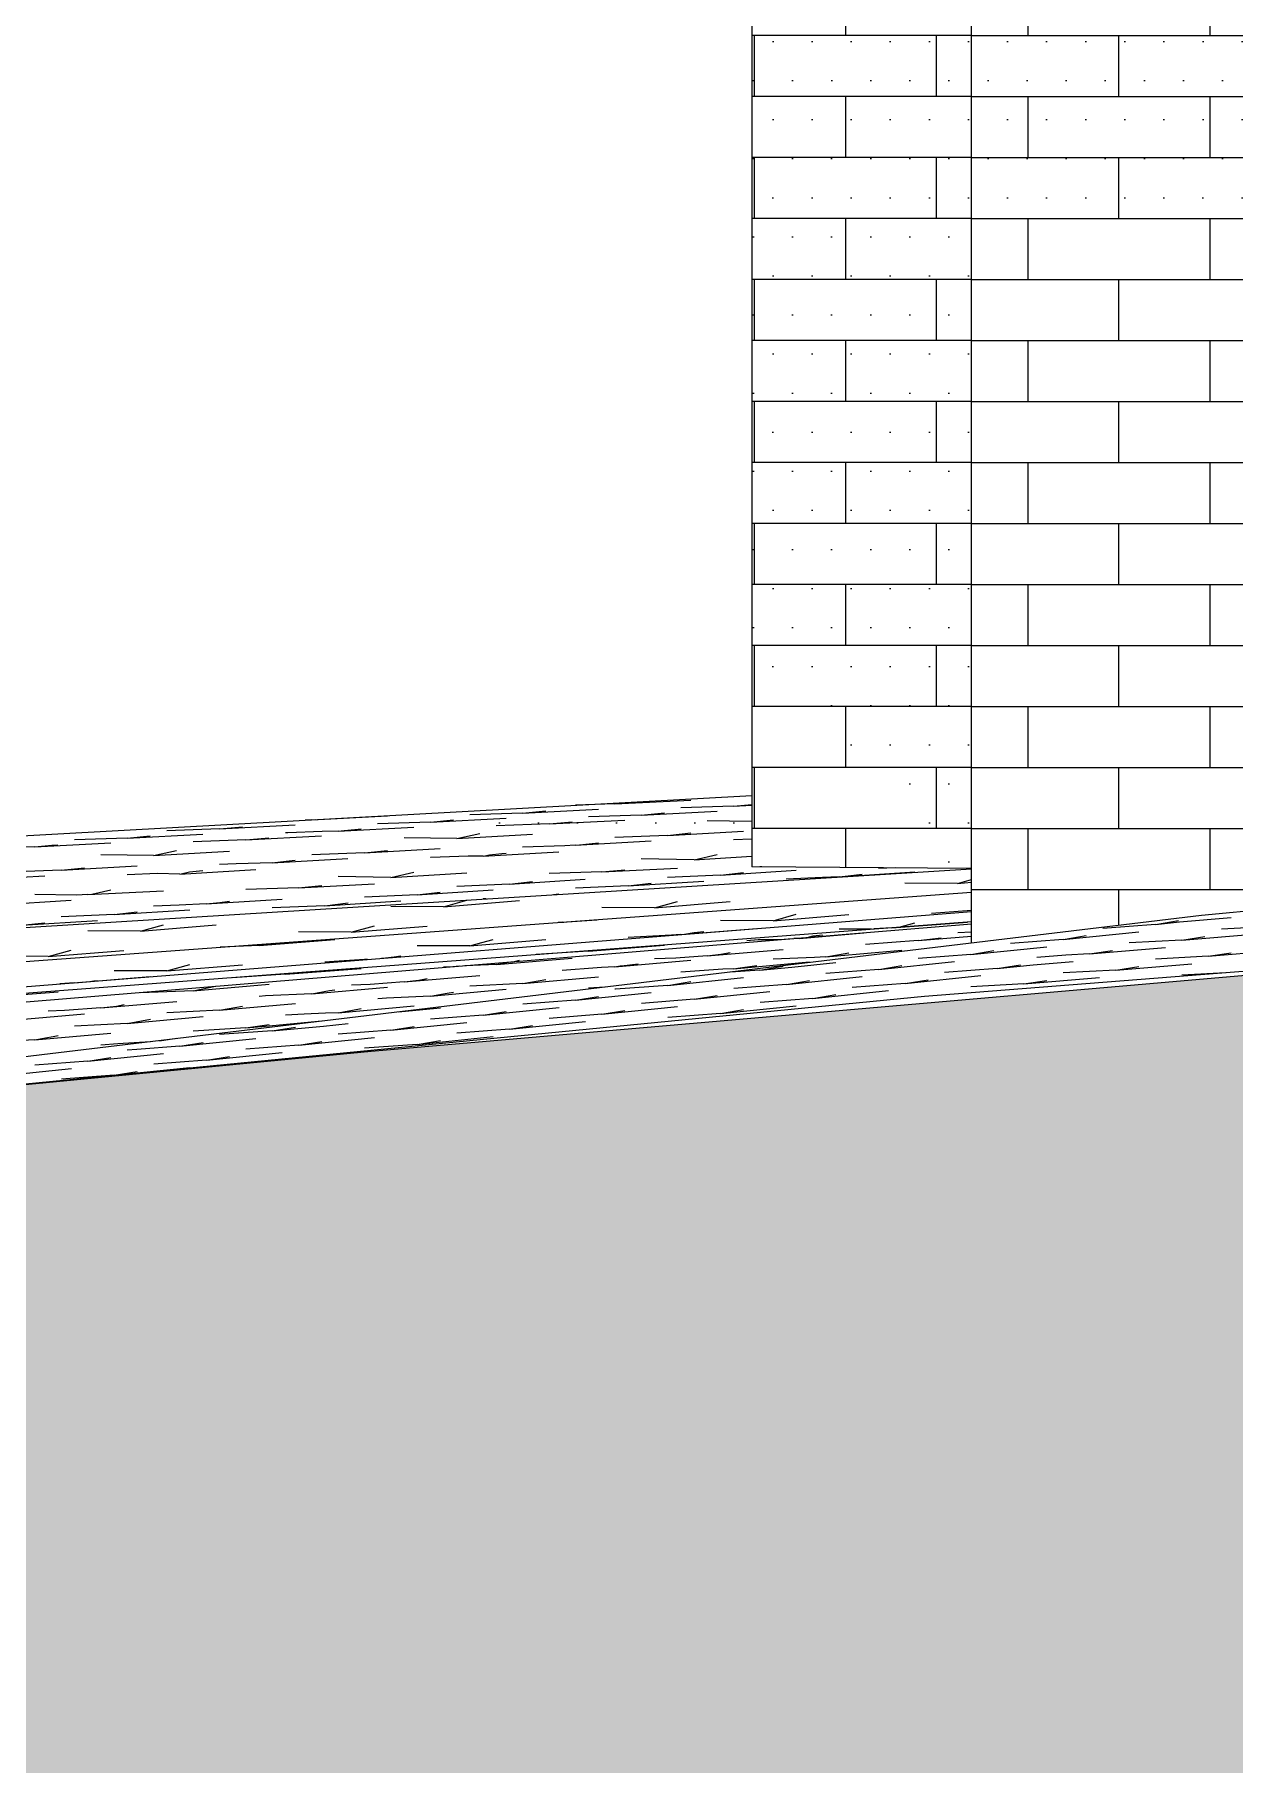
# Model space of a CAD drawing. Header units: metres. Extents: x -111189 to -108577, y -72951 to -72647.
# Drawn here: x -108825.091 to -108823.754, y -72944.842 to -72942.913 of the extents above; entities that cross this region are included whole.
import ezdxf

# ---------------------------------------------------------------- set-up
doc = ezdxf.new("R2010")
doc.units = ezdxf.units.M
doc.header["$MEASUREMENT"] = 0
doc.layers.add('00 - DESENHO 2D', color=7, linetype='Continuous')
doc.layers.add('01 - TERRENO PROPOSTO', color=7, linetype='Continuous')
pattern_1 = [(360, (-108649.912126, -72941.96242), (0.021783658, 0.043567315), [0, -0.043567315])]

# ---------------------------------------------------------------- blocks, each defined once
blk = doc.blocks.new('*X2192', base_point=(-108649.9121, -72941.9624))
at = {"color": 254, "linetype": 'Continuous', "lineweight": 13}
for p, q in [((-108824.2891, -72942.4384), (-108824.2891, -72942.3825)), ((-108824.0861, -72942.4384), (-108824.0861, -72942.3825)), ((-108824.2891, -72942.4384), (-108824.2922, -72942.4384)), ((-108824.0861, -72942.4384), (-108824.2891, -72942.4384)), ((-108824.1876, -72942.4384), (-108824.1876, -72942.5064)), ((-108824.0471, -72942.4384), (-108824.0861, -72942.4384)), ((-108824.2891, -72942.5064), (-108824.2922, -72942.5064)), ((-108824.0861, -72942.5064), (-108824.2891, -72942.5064)), ((-108824.2891, -72942.5744), (-108824.2891, -72942.5064)), ((-108824.0471, -72942.5064), (-108824.0861, -72942.5064)), ((-108824.0861, -72942.5744), (-108824.0861, -72942.5064)), ((-108824.2891, -72942.5744), (-108824.2922, -72942.5744)), ((-108824.0861, -72942.5744), (-108824.2891, -72942.5744)), ((-108824.1876, -72942.5744), (-108824.1876, -72942.6424)), ((-108824.0471, -72942.5744), (-108824.0861, -72942.5744)), ((-108824.2891, -72942.6424), (-108824.2922, -72942.6424)), ((-108824.0861, -72942.6424), (-108824.2891, -72942.6424)), ((-108824.2891, -72942.7104), (-108824.2891, -72942.6424)), ((-108824.0471, -72942.6424), (-108824.0861, -72942.6424)), ((-108824.0861, -72942.7104), (-108824.0861, -72942.6424)), ((-108824.2891, -72942.7104), (-108824.2922, -72942.7104)), ((-108824.0861, -72942.7104), (-108824.2891, -72942.7104)), ((-108824.1876, -72942.7104), (-108824.1876, -72942.7784)), ((-108824.0471, -72942.7104), (-108824.0861, -72942.7104)), ((-108824.2891, -72942.7784), (-108824.2922, -72942.7784)), ((-108824.0861, -72942.7784), (-108824.2891, -72942.7784)), ((-108824.2891, -72942.8464), (-108824.2891, -72942.7784)), ((-108824.0471, -72942.7784), (-108824.0861, -72942.7784)), ((-108824.0861, -72942.8464), (-108824.0861, -72942.7784)), ((-108824.2891, -72942.8464), (-108824.2922, -72942.8464)), ((-108824.0861, -72942.8464), (-108824.2891, -72942.8464)), ((-108824.1876, -72942.8464), (-108824.1876, -72942.9144)), ((-108824.0471, -72942.8464), (-108824.0861, -72942.8464)), ((-108824.2891, -72942.9144), (-108824.2922, -72942.9144)), ((-108824.0861, -72942.9144), (-108824.2891, -72942.9144)), ((-108824.2891, -72942.9824), (-108824.2891, -72942.9144)), ((-108824.0471, -72942.9144), (-108824.0861, -72942.9144)), ((-108824.0861, -72942.9824), (-108824.0861, -72942.9144)), ((-108824.2891, -72942.9824), (-108824.2922, -72942.9824)), ((-108824.0861, -72942.9824), (-108824.2891, -72942.9824)), ((-108824.1876, -72942.9824), (-108824.1876, -72943.0504)), ((-108824.0471, -72942.9824), (-108824.0861, -72942.9824)), ((-108824.2891, -72943.0504), (-108824.2922, -72943.0504)), ((-108824.0861, -72943.0504), (-108824.2891, -72943.0504)), ((-108824.2891, -72943.1184), (-108824.2891, -72943.0504)), ((-108824.0471, -72943.0504), (-108824.0861, -72943.0504)), ((-108824.0861, -72943.1184), (-108824.0861, -72943.0504)), ((-108824.2891, -72943.1184), (-108824.2922, -72943.1184)), ((-108824.0861, -72943.1184), (-108824.2891, -72943.1184)), ((-108824.1876, -72943.1184), (-108824.1876, -72943.1864)), ((-108824.0471, -72943.1184), (-108824.0861, -72943.1184)), ((-108824.2891, -72943.1864), (-108824.2922, -72943.1864)), ((-108824.0861, -72943.1864), (-108824.2891, -72943.1864)), ((-108824.2891, -72943.2544), (-108824.2891, -72943.1864)), ((-108824.0471, -72943.1864), (-108824.0861, -72943.1864)), ((-108824.0861, -72943.2544), (-108824.0861, -72943.1864)), ((-108824.2891, -72943.2544), (-108824.2922, -72943.2544)), ((-108824.0861, -72943.2544), (-108824.2891, -72943.2544)), ((-108824.1876, -72943.2544), (-108824.1876, -72943.3224)), ((-108824.0471, -72943.2544), (-108824.0861, -72943.2544)), ((-108824.2891, -72943.3224), (-108824.2922, -72943.3224)), ((-108824.0861, -72943.3224), (-108824.2891, -72943.3224)), ((-108824.2891, -72943.3904), (-108824.2891, -72943.3224)), ((-108824.0471, -72943.3224), (-108824.0861, -72943.3224)), ((-108824.0861, -72943.3904), (-108824.0861, -72943.3224)), ((-108824.2891, -72943.3904), (-108824.2922, -72943.3904)), ((-108824.0861, -72943.3904), (-108824.2891, -72943.3904)), ((-108824.1876, -72943.3904), (-108824.1876, -72943.4584)), ((-108824.0471, -72943.3904), (-108824.0861, -72943.3904)), ((-108824.2891, -72943.4584), (-108824.2922, -72943.4584)), ((-108824.0861, -72943.4584), (-108824.2891, -72943.4584)), ((-108824.2891, -72943.5264), (-108824.2891, -72943.4584)), ((-108824.0471, -72943.4584), (-108824.0861, -72943.4584)), ((-108824.0861, -72943.5264), (-108824.0861, -72943.4584)), ((-108824.2891, -72943.5264), (-108824.2922, -72943.5264)), ((-108824.0861, -72943.5264), (-108824.2891, -72943.5264)), ((-108824.1876, -72943.5264), (-108824.1876, -72943.5944)), ((-108824.0471, -72943.5264), (-108824.0861, -72943.5264)), ((-108824.2891, -72943.5944), (-108824.2922, -72943.5944)), ((-108824.0861, -72943.5944), (-108824.2891, -72943.5944)), ((-108824.2891, -72943.6624), (-108824.2891, -72943.5944)), ((-108824.0471, -72943.5944), (-108824.0861, -72943.5944)), ((-108824.0861, -72943.6624), (-108824.0861, -72943.5944)), ((-108824.2891, -72943.6624), (-108824.2922, -72943.6624)), ((-108824.0861, -72943.6624), (-108824.2891, -72943.6624)), ((-108824.1876, -72943.6624), (-108824.1876, -72943.7304)), ((-108824.0471, -72943.6624), (-108824.0861, -72943.6624)), ((-108824.2891, -72943.7304), (-108824.2922, -72943.7304)), ((-108824.0861, -72943.7304), (-108824.2891, -72943.7304)), ((-108824.2891, -72943.7984), (-108824.2891, -72943.7304)), ((-108824.0471, -72943.7304), (-108824.0861, -72943.7304)), ((-108824.0861, -72943.7984), (-108824.0861, -72943.7304)), ((-108824.2891, -72943.7984), (-108824.2922, -72943.7984)), ((-108824.0861, -72943.7984), (-108824.2891, -72943.7984)), ((-108824.1876, -72943.7984), (-108824.1876, -72943.8418)), ((-108824.0471, -72943.7984), (-108824.0861, -72943.7984))]:
    blk.add_line(p, q, dxfattribs=at)
blk = doc.blocks.new('Corte Elem_1500_1', base_point=(-108649.9121, -72941.9624))
at = {"linetype": 'Continuous', "lineweight": 13}
h = blk.add_hatch(dxfattribs=at)
h.set_pattern_fill('DOTS_0001', color=251, style=0, pattern_type=2)
h.set_pattern_definition(pattern_1)
h.paths.add_polyline_path([(-108824.2922, -72942.3825), (-108824.2922, -72943.5962), (-108824.0687, -72943.8427), (-108824.0471, -72943.8429), (-108824.0471, -72942.3825)])
at = {"color": 7, "linetype": 'Continuous', "lineweight": 13}
blk.add_line((-108824.2922, -72942.3825), (-108824.2922, -72943.841), dxfattribs=at)
at = {"lineweight": 0}
blk.add_blockref('*X2192', (-108649.9121, -72941.9624), dxfattribs=at)
blk = doc.blocks.new('Corte Elem_1690_1', base_point=(-108649.9121, -72941.9624))
at = {"layer": '01 - TERRENO PROPOSTO', "linetype": 'Continuous', "lineweight": 13}
h = blk.add_hatch(dxfattribs=at)
h.set_pattern_fill('DOTS_0001', color=251, style=0, pattern_type=2)
h.set_pattern_definition(pattern_1)
h.paths.add_polyline_path([(-108824.9005, -72943.8076), (-108824.8998, -72943.8084), (-108824.4131, -72943.7836)])
h = blk.add_hatch(dxfattribs=at)
h.set_pattern_fill('DOTS_0001', color=251, style=0, pattern_type=2)
h.set_pattern_definition(pattern_1)
h.paths.add_polyline_path([(-108824.8949, -72943.8139), (-108824.2922, -72943.7841), (-108824.2922, -72943.7776), (-108824.4131, -72943.7836), (-108824.8998, -72943.8084)])
h = blk.add_hatch(dxfattribs=at)
h.set_pattern_fill('DOTS_0001', color=251, style=0, pattern_type=2)
h.set_pattern_definition(pattern_1)
h.paths.add_polyline_path([(-108824.2922, -72943.7841), (-108824.8949, -72943.8139), (-108824.8939, -72943.815)])
h = blk.add_hatch(dxfattribs=at)
h.set_pattern_fill('DOTS_0001', color=251, style=0, pattern_type=2)
h.set_pattern_definition(pattern_1)
h.paths.add_polyline_path([(-108824.2922, -72943.7841), (-108824.8939, -72943.815), (-108824.8786, -72943.8318), (-108824.2922, -72943.7978)])
h = blk.add_hatch(dxfattribs=at)
h.set_pattern_fill('DOTS_0001', color=251, style=0, pattern_type=2)
h.set_pattern_definition(pattern_1)
h.paths.add_polyline_path([(-108824.2922, -72943.7978), (-108824.8786, -72943.8318), (-108824.8768, -72943.8338), (-108824.2922, -72943.8033)])
h = blk.add_hatch(dxfattribs=at)
h.set_pattern_fill('DOTS_0001', color=251, style=0, pattern_type=2)
h.set_pattern_definition(pattern_1)
h.paths.add_polyline_path([(-108824.0471, -72943.8429), (-108824.0687, -72943.8427), (-108824.0674, -72943.8441)])
h = blk.add_hatch(dxfattribs=at)
h.set_pattern_fill('DOTS_0001', color=251, style=0, pattern_type=2)
h.set_pattern_definition(pattern_1)
h.paths.add_polyline_path([(-108824.0471, -72943.8429), (-108824.0674, -72943.8441), (-108824.0671, -72943.8445), (-108824.0471, -72943.8433)])
h = blk.add_hatch(dxfattribs=at)
h.set_pattern_fill('DOTS_0001', color=251, style=0, pattern_type=2)
h.set_pattern_definition(pattern_1)
h.paths.add_polyline_path([(-108824.0671, -72943.8445), (-108824.0668, -72943.8449), (-108824.0471, -72943.8433)])
h = blk.add_hatch(dxfattribs=at)
h.set_pattern_fill('DOTS_0001', color=251, style=0, pattern_type=2)
h.set_pattern_definition(pattern_1)
h.paths.add_polyline_path([(-108824.0668, -72943.8449), (-108824.0471, -72943.8665), (-108824.0471, -72943.8433)])
at = {"layer": '01 - TERRENO PROPOSTO', "color": 251, "linetype": 'Continuous', "lineweight": 13}
for p, q in [((-108826.2751, -72943.8709), (-108824.2922, -72943.7617)), ((-108824.4447, -72943.7711), (-108824.3602, -72943.7667)), ((-108824.4447, -72943.7711), (-108824.422, -72943.7689)), ((-108824.7826, -72943.7889), (-108824.7899, -72943.7891)), ((-108824.7826, -72943.7889), (-108824.6981, -72943.7845)), ((-108824.7826, -72943.7889), (-108824.7789, -72943.7885)), ((-108824.6504, -72943.7913), (-108824.5659, -72943.7868)), ((-108824.6504, -72943.7913), (-108824.6247, -72943.7888)), ((-108824.5475, -72943.7812), (-108824.6063, -72943.7831)), ((-108824.5475, -72943.7812), (-108824.4631, -72943.7768)), ((-108824.5475, -72943.7812), (-108824.5218, -72943.7787)), ((-108824.4447, -72943.7711), (-108824.4886, -72943.7725)), ((-108824.4153, -72943.7835), (-108824.4741, -72943.7855)), ((-108824.4153, -72943.7835), (-108824.3308, -72943.779)), ((-108824.4153, -72943.7835), (-108824.3896, -72943.781)), ((-108824.3125, -72943.7735), (-108824.3713, -72943.7754)), ((-108824.3125, -72943.7735), (-108824.2922, -72943.7715)), ((-108824.3125, -72943.7735), (-108824.2922, -72943.7724)), ((-108824.9883, -72943.8091), (-108824.9038, -72943.8046)), ((-108824.9883, -72943.8091), (-108824.9626, -72943.8066)), ((-108824.8854, -72943.799), (-108824.9442, -72943.8009)), ((-108824.8854, -72943.799), (-108824.801, -72943.7945)), ((-108824.8854, -72943.799), (-108824.8597, -72943.7965)), ((-108824.8091, -72943.8031), (-108824.812, -72943.8032)), ((-108824.7344, -72943.7995), (-108824.7275, -72943.7988)), ((-108824.6504, -72943.7913), (-108824.7091, -72943.7932)), ((-108824.9883, -72943.8091), (-108825.047, -72943.811))]:
    blk.add_line(p, q, dxfattribs=at)
at = {"layer": '01 - TERRENO PROPOSTO', "color": 7, "linetype": 'Continuous', "lineweight": 13}
for p, q in [((-108824.5181, -72943.7934), (-108824.4337, -72943.789)), ((-108824.856, -72943.8112), (-108824.7716, -72943.8068)), ((-108824.7708, -72943.8018), (-108824.8091, -72943.8031)), ((-108824.7532, -72943.8013), (-108824.7708, -72943.8018)), ((-108824.7532, -72943.8013), (-108824.6687, -72943.7968)), ((-108824.7532, -72943.8013), (-108824.7464, -72943.8006)), ((-108824.7464, -72943.8006), (-108824.7344, -72943.7995)), ((-108824.621, -72943.8096), (-108824.5953, -72943.8041)), ((-108824.621, -72943.8096), (-108824.5365, -72943.8048)), ((-108824.5181, -72943.7934), (-108824.5769, -72943.7954)), ((-108824.5181, -72943.7934), (-108824.4924, -72943.7909)), ((-108824.3859, -72943.8062), (-108824.4447, -72943.8083)), ((-108824.3859, -72943.8062), (-108824.3014, -72943.8013)), ((-108824.3859, -72943.8062), (-108824.3602, -72943.8034)), ((-108824.2922, -72943.7905), (-108824.3419, -72943.7898)), ((-108822.864, -72943.8071), (-108823.791, -72943.8955)), ((-108825.0911, -72943.819), (-108825.1397, -72943.8207)), ((-108825.0911, -72943.819), (-108825.0066, -72943.8146)), ((-108825.0911, -72943.819), (-108825.0723, -72943.8172)), ((-108825.0723, -72943.8172), (-108825.0654, -72943.8166)), ((-108824.9589, -72943.8286), (-108824.9332, -72943.8231)), ((-108824.9589, -72943.8286), (-108824.8744, -72943.8238)), ((-108824.856, -72943.8112), (-108824.9148, -72943.8132)), ((-108824.856, -72943.8112), (-108824.8303, -72943.8087)), ((-108824.7238, -72943.8256), (-108824.7826, -72943.8277)), ((-108824.7238, -72943.8256), (-108824.6393, -72943.8207)), ((-108824.7238, -72943.8256), (-108824.6981, -72943.8228)), ((-108824.621, -72943.8096), (-108824.6797, -72943.8088)), ((-108824.5916, -72943.8294), (-108824.5071, -72943.8245)), ((-108824.5846, -72943.8278), (-108824.5708, -72943.8263)), ((-108824.5708, -72943.8263), (-108824.5659, -72943.8258)), ((-108824.5004, -72943.8176), (-108824.5475, -72943.8193)), ((-108824.4888, -72943.8172), (-108824.5004, -72943.8176)), ((-108824.4888, -72943.8172), (-108824.4043, -72943.8123)), ((-108824.4888, -72943.8172), (-108824.4842, -72943.8167)), ((-108824.4842, -72943.8167), (-108824.463, -72943.8144)), ((-108824.3565, -72943.8332), (-108824.3308, -72943.8273)), ((-108824.2922, -72943.8105), (-108824.3125, -72943.8112)), ((-108826.2751, -72943.9813), (-108824.0471, -72943.8433)), ((-108825.0617, -72943.845), (-108825.1205, -72943.8471)), ((-108825.0617, -72943.845), (-108824.9772, -72943.8401)), ((-108825.0617, -72943.845), (-108825.036, -72943.8423)), ((-108824.9589, -72943.8286), (-108825.0176, -72943.8278)), ((-108824.9295, -72943.8492), (-108824.845, -72943.8443)), ((-108824.9295, -72943.8492), (-108824.9189, -72943.8468)), ((-108824.9189, -72943.8468), (-108824.9038, -72943.8452)), ((-108824.8668, -72943.838), (-108824.8854, -72943.8387)), ((-108824.8266, -72943.8366), (-108824.8668, -72943.838)), ((-108824.8266, -72943.8366), (-108824.7422, -72943.8318)), ((-108824.8266, -72943.8366), (-108824.811, -72943.8349)), ((-108824.811, -72943.8349), (-108824.8009, -72943.8338)), ((-108824.65, -72943.8306), (-108824.6503, -72943.8307)), ((-108824.6081, -72943.8292), (-108824.65, -72943.8306)), ((-108824.5916, -72943.8294), (-108824.6081, -72943.8292)), ((-108824.5916, -72943.8294), (-108824.5846, -72943.8278)), ((-108824.4594, -72943.8469), (-108824.5181, -72943.8488)), ((-108824.4594, -72943.8469), (-108824.3749, -72943.8425)), ((-108824.4594, -72943.8469), (-108824.4336, -72943.8444)), ((-108824.3565, -72943.8332), (-108824.4153, -72943.8322)), ((-108824.3565, -72943.8332), (-108824.2922, -72943.8294)), ((-108824.3271, -72943.8505), (-108824.2427, -72943.845)), ((-108824.0471, -72943.8429), (-108824.2922, -72943.841)), ((-108824.2809, -72943.841), (-108824.2831, -72943.8411)), ((-108824.1949, -72943.8525), (-108824.1104, -72943.8469)), ((-108824.1324, -72943.8422), (-108824.1508, -72943.843)), ((-108825.1645, -72943.8561), (-108825.0801, -72943.8513)), ((-108824.9545, -72943.8488), (-108824.9882, -72943.85)), ((-108824.9295, -72943.8492), (-108824.9545, -72943.8488)), ((-108824.7972, -72943.8646), (-108824.856, -72943.8665)), ((-108824.7972, -72943.8646), (-108824.7128, -72943.8602)), ((-108824.7972, -72943.8646), (-108824.7715, -72943.8621)), ((-108824.6944, -72943.853), (-108824.7532, -72943.852)), ((-108824.6944, -72943.853), (-108824.6687, -72943.8471)), ((-108824.6944, -72943.853), (-108824.6099, -72943.848)), ((-108824.5622, -72943.8606), (-108824.621, -72943.8631)), ((-108824.5622, -72943.8606), (-108824.4777, -72943.8551)), ((-108824.5622, -72943.8606), (-108824.5365, -72943.8576)), ((-108824.43, -72943.8625), (-108824.4887, -72943.865)), ((-108824.43, -72943.8625), (-108824.3455, -72943.857)), ((-108824.43, -72943.8625), (-108824.4042, -72943.8595)), ((-108824.3271, -72943.8505), (-108824.3859, -72943.8531)), ((-108824.3271, -72943.8505), (-108824.3014, -72943.8476)), ((-108824.2135, -72943.8532), (-108824.2537, -72943.8549)), ((-108824.1949, -72943.8525), (-108824.2135, -72943.8532)), ((-108824.1949, -72943.8525), (-108824.1882, -72943.8516)), ((-108824.1882, -72943.8516), (-108824.1692, -72943.8494)), ((-108824.0627, -72943.8596), (-108824.1214, -72943.8593)), ((-108824.0627, -72943.8596), (-108824.0471, -72943.8553)), ((-108824.0627, -72943.8596), (-108824.0471, -72943.8584)), ((-108826.2751, -72944.0325), (-108824.0471, -72943.8695)), ((-108825.1351, -72943.8838), (-108825.0507, -72943.8785)), ((-108825.0448, -72943.8726), (-108825.0911, -72943.8719)), ((-108825.0323, -72943.8722), (-108825.0448, -72943.8726)), ((-108825.0323, -72943.8722), (-108824.9478, -72943.8678)), ((-108825.0323, -72943.8722), (-108825.0277, -72943.8717)), ((-108825.0277, -72943.8717), (-108825.0066, -72943.8669)), ((-108824.9302, -72943.8839), (-108824.9588, -72943.885)), ((-108824.9001, -72943.8826), (-108824.9302, -72943.8839)), ((-108824.9001, -72943.8826), (-108824.8156, -72943.8771)), ((-108824.9001, -72943.8826), (-108824.8849, -72943.8808)), ((-108824.8849, -72943.8808), (-108824.8744, -72943.8796)), ((-108824.7679, -72943.8845), (-108824.8266, -72943.887)), ((-108824.7679, -72943.8845), (-108824.6834, -72943.879)), ((-108824.7679, -72943.8845), (-108824.7421, -72943.8815)), ((-108824.665, -72943.8725), (-108824.7238, -72943.8751)), ((-108824.6356, -72943.8856), (-108824.6944, -72943.8853)), ((-108824.665, -72943.8725), (-108824.5805, -72943.867)), ((-108824.665, -72943.8725), (-108824.6393, -72943.8696)), ((-108824.6356, -72943.8856), (-108824.6099, -72943.8785)), ((-108824.6356, -72943.8856), (-108824.5511, -72943.8788)), ((-108824.588, -72943.8768), (-108824.5916, -72943.8769)), ((-108824.5132, -72943.8722), (-108824.5072, -72943.8714)), ((-108824.5072, -72943.8714), (-108824.5071, -72943.8714)), ((-108824.4006, -72943.8868), (-108824.3749, -72943.8797)), ((-108824.4006, -72943.8868), (-108824.3161, -72943.88)), ((-108826.2751, -72944.0676), (-108824.0471, -72943.891)), ((-108826.2751, -72944.0706), (-108824.0471, -72943.9022)), ((-108823.791, -72943.8955), (-108826.1797, -72944.1824)), ((-108825.1057, -72943.9064), (-108825.0213, -72943.9009)), ((-108825.1057, -72943.9064), (-108825.08, -72943.9035)), ((-108825.0029, -72943.8945), (-108825.0617, -72943.897)), ((-108825.0029, -72943.8945), (-108824.9184, -72943.889)), ((-108825.0029, -72943.8945), (-108824.9772, -72943.8915)), ((-108824.5034, -72943.903), (-108824.5079, -72943.9032)), ((-108824.5034, -72943.903), (-108824.4647, -72943.9001)), ((-108824.5034, -72943.903), (-108824.5017, -72943.9028)), ((-108824.4006, -72943.8868), (-108824.4593, -72943.8865)), ((-108824.2683, -72943.9013), (-108824.3271, -72943.9011)), ((-108824.2683, -72943.9013), (-108824.2426, -72943.8941)), ((-108824.2683, -72943.9013), (-108824.1839, -72943.8943)), ((-108824.1361, -72943.9091), (-108824.0516, -72943.9027)), ((-108824.1279, -72943.9083), (-108824.1104, -72943.9036)), ((-108824.0471, -72943.89), (-108824.092, -72943.8933)), ((-108823.8422, -72943.9054), (-108823.8165, -72943.9012)), ((-108823.8422, -72943.9054), (-108823.8155, -72943.9026)), ((-108823.8155, -72943.9026), (-108823.7578, -72943.8978)), ((-108826.2751, -72944.0884), (-108824.0471, -72943.9049)), ((-108824.9735, -72943.9128), (-108825.0323, -72943.9125)), ((-108824.9735, -72943.9128), (-108824.9478, -72943.9057)), ((-108824.9735, -72943.9128), (-108824.889, -72943.906)), ((-108824.8413, -72943.9288), (-108824.7568, -72943.9223)), ((-108824.7385, -72943.914), (-108824.7972, -72943.9137)), ((-108824.7385, -72943.914), (-108824.7127, -72943.9069)), ((-108824.7385, -72943.914), (-108824.654, -72943.9072)), ((-108824.6062, -72943.9293), (-108824.5218, -72943.9223)), ((-108824.5931, -72943.9257), (-108824.5805, -72943.9221)), ((-108824.4095, -72943.9187), (-108824.4299, -72943.9201)), ((-108824.3817, -72943.9173), (-108824.4095, -72943.9187)), ((-108824.3712, -72943.9166), (-108824.3817, -72943.9173)), ((-108824.3712, -72943.9166), (-108824.2867, -72943.9099)), ((-108824.3712, -72943.9166), (-108824.3672, -72943.9162)), ((-108824.3672, -72943.9162), (-108824.3565, -72943.9145)), ((-108824.3565, -72943.9145), (-108824.3455, -72943.9134)), ((-108824.285, -72943.9227), (-108824.2977, -72943.9235)), ((-108824.2604, -72943.9225), (-108824.285, -72943.9227)), ((-108824.2471, -72943.9214), (-108824.2604, -72943.9225)), ((-108824.2389, -72943.921), (-108824.2451, -72943.9212)), ((-108824.2389, -72943.921), (-108824.1672, -72943.9148)), ((-108824.2389, -72943.921), (-108824.2365, -72943.9205)), ((-108824.2358, -72943.9205), (-108824.2306, -72943.92)), ((-108824.2306, -72943.92), (-108824.2236, -72943.9181)), ((-108824.2236, -72943.9181), (-108824.2132, -72943.917)), ((-108824.1587, -72943.9106), (-108824.1949, -72943.9108)), ((-108824.1067, -72943.9234), (-108824.1655, -72943.9277)), ((-108824.1361, -72943.9091), (-108824.156, -72943.9104)), ((-108824.1547, -72943.9138), (-108824.1545, -72943.9138)), ((-108824.1361, -72943.9091), (-108824.1286, -72943.9084)), ((-108824.1067, -72943.9234), (-108824.0471, -72943.9183)), ((-108824.1067, -72943.9234), (-108824.081, -72943.9204)), ((-108824.0471, -72943.9142), (-108824.0626, -72943.9148)), ((-108823.9451, -72943.9221), (-108824.0038, -72943.9265)), ((-108823.9451, -72943.9221), (-108823.8606, -72943.9135)), ((-108823.9451, -72943.9221), (-108823.9194, -72943.9179)), ((-108823.8422, -72943.9054), (-108823.901, -72943.9098)), ((-108823.8128, -72943.9229), (-108823.8716, -72943.9261)), ((-108823.8128, -72943.9229), (-108823.7284, -72943.9158)), ((-108823.8128, -72943.9229), (-108823.7871, -72943.919)), ((-108823.71, -72943.9074), (-108823.7688, -72943.9107)), ((-108825.0763, -72943.9412), (-108825.1351, -72943.9409)), ((-108825.0763, -72943.9412), (-108825.0506, -72943.9341)), ((-108825.0763, -72943.9412), (-108824.9919, -72943.9344)), ((-108824.8413, -72943.9288), (-108824.8847, -72943.9308)), ((-108824.8413, -72943.9288), (-108824.825, -72943.9264)), ((-108824.7047, -72943.9431), (-108824.7037, -72943.943)), ((-108824.7037, -72943.943), (-108824.6907, -72943.9416)), ((-108824.6907, -72943.9416), (-108824.6833, -72943.9404)), ((-108824.6458, -72943.9292), (-108824.665, -72943.9292)), ((-108824.6062, -72943.9293), (-108824.6458, -72943.9292)), ((-108824.6062, -72943.9293), (-108824.5931, -72943.9257)), ((-108824.5768, -72943.9502), (-108824.4924, -72943.9429)), ((-108824.474, -72943.9351), (-108824.5323, -72943.9389)), ((-108824.474, -72943.9351), (-108824.3895, -72943.9286)), ((-108824.474, -72943.9351), (-108824.4521, -72943.9328)), ((-108824.4484, -72943.9325), (-108824.4483, -72943.9325)), ((-108824.3767, -72943.943), (-108824.4005, -72943.9439)), ((-108824.3418, -72943.9405), (-108824.3767, -72943.943)), ((-108824.3418, -72943.9405), (-108824.2573, -72943.9332)), ((-108824.3418, -72943.9405), (-108824.3267, -72943.9387)), ((-108824.3267, -72943.9387), (-108824.3161, -72943.9366)), ((-108824.2221, -72943.9421), (-108824.2683, -72943.9443)), ((-108824.2095, -72943.9415), (-108824.2221, -72943.9421)), ((-108824.2095, -72943.9415), (-108824.1504, -72943.9363)), ((-108824.2095, -72943.9415), (-108824.2053, -72943.9408)), ((-108824.2053, -72943.9408), (-108824.1838, -72943.9369)), ((-108824.1504, -72943.9363), (-108824.1251, -72943.9341)), ((-108824.0479, -72943.9388), (-108824.1067, -72943.9432)), ((-108824.0479, -72943.9388), (-108823.9634, -72943.9302)), ((-108824.0479, -72943.9388), (-108824.0222, -72943.9346)), ((-108823.9423, -72943.9397), (-108823.9744, -72943.9422)), ((-108823.9157, -72943.9383), (-108823.9423, -72943.9397)), ((-108823.9157, -72943.9383), (-108823.8312, -72943.9312)), ((-108823.9157, -72943.9383), (-108823.89, -72943.9344)), ((-108823.7834, -72943.9408), (-108823.8422, -72943.9441)), ((-108823.7834, -72943.9408), (-108823.699, -72943.9338)), ((-108823.7834, -72943.9408), (-108823.7577, -72943.937)), ((-108824.9441, -72943.9573), (-108825.0029, -72943.9572)), ((-108824.9441, -72943.9573), (-108824.9184, -72943.9502)), ((-108824.9441, -72943.9573), (-108824.8596, -72943.9503)), ((-108824.8119, -72943.961), (-108824.8707, -72943.9648)), ((-108824.8119, -72943.961), (-108824.7274, -72943.9545)), ((-108824.8119, -72943.961), (-108824.7862, -72943.9584)), ((-108824.7577, -72943.9469), (-108824.7678, -72943.9474)), ((-108824.7236, -72943.9445), (-108824.7577, -72943.9469)), ((-108824.7204, -72943.9444), (-108824.7236, -72943.9445)), ((-108824.6797, -72943.9695), (-108824.5952, -72943.9622)), ((-108824.6293, -72943.9529), (-108824.6356, -72943.9529)), ((-108824.6177, -72943.9519), (-108824.6293, -72943.9529)), ((-108824.5768, -72943.9502), (-108824.6121, -72943.9515)), ((-108824.5768, -72943.9502), (-108824.5631, -72943.9474)), ((-108824.5611, -72943.9473), (-108824.5565, -72943.9469)), ((-108824.5565, -72943.9469), (-108824.5511, -72943.9454)), ((-108824.4645, -72943.9538), (-108824.5034, -72943.9567)), ((-108824.4598, -72943.9535), (-108824.4645, -72943.9538)), ((-108824.4446, -72943.9528), (-108824.4598, -72943.9535)), ((-108824.4446, -72943.9528), (-108824.3601, -72943.9453)), ((-108824.4446, -72943.9528), (-108824.4388, -72943.9517)), ((-108824.4388, -72943.9517), (-108824.4372, -72943.9515)), ((-108824.4372, -72943.9515), (-108824.4189, -72943.9494)), ((-108824.3243, -72943.9554), (-108824.3711, -72943.9588)), ((-108824.3124, -72943.9548), (-108824.3243, -72943.9554)), ((-108824.283, -72943.9564), (-108824.3154, -72943.9585)), ((-108824.3124, -72943.9548), (-108824.2279, -72943.9472)), ((-108824.3124, -72943.9548), (-108824.3078, -72943.954)), ((-108824.3078, -72943.954), (-108824.2867, -72943.9513)), ((-108824.283, -72943.9564), (-108824.2573, -72943.952)), ((-108824.283, -72943.9564), (-108824.2474, -72943.9529)), ((-108824.2474, -72943.9529), (-108824.1985, -72943.948)), ((-108824.1507, -72943.9555), (-108824.2095, -72943.96)), ((-108824.1507, -72943.9555), (-108824.0663, -72943.9469)), ((-108824.1507, -72943.9555), (-108824.125, -72943.9513)), ((-108824.1213, -72943.9712), (-108824.0369, -72943.9625)), ((-108824.0185, -72943.9544), (-108824.0773, -72943.9589)), ((-108824.0185, -72943.9544), (-108823.9928, -72943.9503)), ((-108824.0185, -72943.9544), (-108823.9786, -72943.9504)), ((-108823.9786, -72943.9504), (-108823.934, -72943.9466)), ((-108823.8863, -72943.9563), (-108823.945, -72943.9595)), ((-108823.8863, -72943.9563), (-108823.8018, -72943.9492)), ((-108823.8863, -72943.9563), (-108823.8606, -72943.9524)), ((-108823.7637, -72943.9593), (-108823.8128, -72943.962)), ((-108825.1498, -72943.9869), (-108825.0653, -72943.9804)), ((-108825.0469, -72943.9704), (-108825.0632, -72943.9716)), ((-108825.0469, -72943.9704), (-108824.9625, -72943.9636)), ((-108825.0469, -72943.9704), (-108825.0408, -72943.9698)), ((-108825.0298, -72943.9689), (-108825.0255, -72943.9682)), ((-108825.0255, -72943.9682), (-108825.0212, -72943.9678)), ((-108824.9147, -72943.9794), (-108824.9735, -72943.9815)), ((-108824.9147, -72943.9794), (-108824.8302, -72943.9721)), ((-108824.9147, -72943.9794), (-108824.8897, -72943.9743)), ((-108824.7825, -72943.9827), (-108824.698, -72943.9752)), ((-108824.7825, -72943.9827), (-108824.7629, -72943.9791)), ((-108824.7629, -72943.9791), (-108824.7599, -72943.9788)), ((-108824.7599, -72943.9788), (-108824.7568, -72943.9784)), ((-108824.7174, -72943.9722), (-108824.7384, -72943.973)), ((-108824.6797, -72943.9695), (-108824.7174, -72943.9722)), ((-108824.6797, -72943.9695), (-108824.6633, -72943.9676)), ((-108824.6633, -72943.9676), (-108824.654, -72943.9657)), ((-108824.6503, -72943.9852), (-108824.5658, -72943.9776)), ((-108824.6503, -72943.9852), (-108824.6318, -72943.9819)), ((-108824.6318, -72943.9819), (-108824.6246, -72943.981)), ((-108824.5474, -72943.9713), (-108824.6062, -72943.9742)), ((-108824.5474, -72943.9713), (-108824.463, -72943.9638)), ((-108824.5474, -72943.9713), (-108824.5217, -72943.9667)), ((-108824.4886, -72943.99), (-108824.4042, -72943.9814)), ((-108824.4558, -72943.9754), (-108824.474, -72943.9763)), ((-108824.4439, -72943.9777), (-108824.4446, -72943.9777)), ((-108824.3858, -72943.9733), (-108824.4439, -72943.9777)), ((-108824.3858, -72943.9733), (-108824.3013, -72943.9647)), ((-108824.3858, -72943.9733), (-108824.3601, -72943.9691)), ((-108824.3564, -72943.9889), (-108824.2719, -72943.9803)), ((-108824.2536, -72943.9722), (-108824.3123, -72943.9767)), ((-108824.2536, -72943.9722), (-108824.1691, -72943.9636)), ((-108824.2536, -72943.9722), (-108824.2279, -72943.968)), ((-108824.2242, -72943.9879), (-108824.1397, -72943.9792)), ((-108824.1213, -72943.9712), (-108824.1801, -72943.9756)), ((-108824.1213, -72943.9712), (-108824.0956, -72943.967)), ((-108823.9891, -72943.9717), (-108824.0479, -72943.9749)), ((-108823.9891, -72943.9717), (-108823.9046, -72943.9646)), ((-108823.9891, -72943.9717), (-108823.9634, -72943.9678)), ((-108825.0176, -72943.9985), (-108825.0581, -72944.0014)), ((-108825.0176, -72943.9985), (-108824.9331, -72943.9912)), ((-108825.0176, -72943.9985), (-108825, -72943.9964)), ((-108825, -72943.9964), (-108824.9918, -72943.9948)), ((-108824.8853, -72944.0011), (-108824.9441, -72944.004)), ((-108824.8853, -72944.0011), (-108824.8008, -72943.9936)), ((-108824.8853, -72944.0011), (-108824.8596, -72943.9965)), ((-108824.8342, -72943.9851), (-108824.8413, -72943.9857)), ((-108824.7825, -72943.9827), (-108824.8342, -72943.9851)), ((-108824.7531, -72944.0038), (-108824.6686, -72943.9962)), ((-108824.7472, -72944.0027), (-108824.7372, -72944.0008)), ((-108824.7372, -72944.0008), (-108824.7274, -72943.9991)), ((-108824.6992, -72943.9877), (-108824.709, -72943.9884)), ((-108824.6503, -72943.9852), (-108824.6992, -72943.9877)), ((-108824.6859, -72944.003), (-108824.6392, -72943.9985)), ((-108824.5915, -72944.0067), (-108824.507, -72943.9981)), ((-108824.4886, -72943.99), (-108824.5474, -72943.9944)), ((-108824.4886, -72943.99), (-108824.4629, -72943.9858)), ((-108824.4592, -72944.0056), (-108824.3748, -72943.997)), ((-108824.3564, -72943.9889), (-108824.4152, -72943.9934)), ((-108824.3564, -72943.9889), (-108824.3307, -72943.9848)), ((-108824.327, -72944.0046), (-108824.2425, -72943.996)), ((-108824.327, -72944.0046), (-108824.3013, -72944.0004)), ((-108824.2242, -72943.9879), (-108824.2829, -72943.9923)), ((-108824.2242, -72943.9879), (-108824.1985, -72943.9837)), ((-108825.1204, -72944.0125), (-108825.0359, -72944.0051)), ((-108825.0581, -72944.0014), (-108825.0763, -72944.0021)), ((-108824.9882, -72944.0157), (-108825.0469, -72944.0187)), ((-108824.9882, -72944.0157), (-108824.9037, -72944.0081)), ((-108824.9882, -72944.0157), (-108824.9624, -72944.0111)), ((-108824.8559, -72944.0207), (-108824.8302, -72944.0168)), ((-108824.8559, -72944.0207), (-108824.834, -72944.0187)), ((-108824.834, -72944.0187), (-108824.7715, -72944.013)), ((-108824.8265, -72944.0242), (-108824.7696, -72944.0187)), ((-108824.8265, -72944.0242), (-108824.8008, -72944.0198)), ((-108824.791, -72944.0056), (-108824.8119, -72944.0067)), ((-108824.7674, -72944.0045), (-108824.791, -72944.0056)), ((-108824.7696, -72944.0187), (-108824.7421, -72944.0159)), ((-108824.7531, -72944.0038), (-108824.7674, -72944.0045)), ((-108824.7531, -72944.0038), (-108824.7472, -72944.0027)), ((-108824.6943, -72944.0234), (-108824.6098, -72944.0148)), ((-108824.6943, -72944.0234), (-108824.6686, -72944.0192)), ((-108824.5915, -72944.0067), (-108824.6502, -72944.0111)), ((-108824.5915, -72944.0067), (-108824.5658, -72944.0025)), ((-108824.5621, -72944.0223), (-108824.4776, -72944.0137)), ((-108824.5621, -72944.0223), (-108824.5364, -72944.0182)), ((-108824.4592, -72944.0056), (-108824.518, -72944.0101)), ((-108824.4592, -72944.0056), (-108824.4335, -72944.0015)), ((-108824.327, -72944.0046), (-108824.3858, -72944.009)), ((-108825.091, -72944.0341), (-108825.1195, -72944.0355)), ((-108825.091, -72944.0341), (-108825.0065, -72944.0265)), ((-108825.091, -72944.0341), (-108825.0792, -72944.032)), ((-108825.0792, -72944.032), (-108825.0708, -72944.0304)), ((-108825.0708, -72944.0304), (-108825.0653, -72944.0294)), ((-108824.9985, -72944.0386), (-108825.0175, -72944.0399)), ((-108824.9622, -72944.0362), (-108824.9985, -72944.0386)), ((-108824.9522, -72944.035), (-108824.933, -72944.0321)), ((-108824.9294, -72944.0412), (-108824.8449, -72944.0326)), ((-108824.9294, -72944.0412), (-108824.9037, -72944.037)), ((-108824.8559, -72944.0207), (-108824.9147, -72944.0245)), ((-108824.8265, -72944.0242), (-108824.8853, -72944.028)), ((-108824.7971, -72944.0401), (-108824.7127, -72944.0315)), ((-108824.7971, -72944.0401), (-108824.7714, -72944.0359)), ((-108824.6943, -72944.0234), (-108824.7531, -72944.0279)), ((-108824.6649, -72944.0391), (-108824.7237, -72944.0435)), ((-108824.6649, -72944.0391), (-108824.5804, -72944.0304)), ((-108824.6649, -72944.0391), (-108824.6392, -72944.0349)), ((-108824.5621, -72944.0223), (-108824.6208, -72944.0268)), ((-108825.0322, -72944.0579), (-108825.091, -72944.0623)), ((-108825.0322, -72944.0579), (-108824.9477, -72944.0493)), ((-108825.0322, -72944.0579), (-108825.0065, -72944.0537)), ((-108824.9774, -72944.0448), (-108824.9881, -72944.0455)), ((-108824.9294, -72944.0412), (-108824.9774, -72944.0448)), ((-108824.9, -72944.0568), (-108824.9587, -72944.0613)), ((-108824.9, -72944.0568), (-108824.8155, -72944.0482)), ((-108824.9, -72944.0568), (-108824.8743, -72944.0527)), ((-108824.7971, -72944.0401), (-108824.8559, -72944.0446)), ((-108825.135, -72944.0746), (-108825.0505, -72944.066)), ((-108825.0028, -72944.0735), (-108825.0616, -72944.078)), ((-108825.0028, -72944.0735), (-108824.9183, -72944.0649)), ((-108825.0028, -72944.0735), (-108824.9771, -72944.0694))]:
    blk.add_line(p, q, dxfattribs=at)
at = {"layer": '01 - TERRENO PROPOSTO', "color": 7, "linetype": 'Continuous', "lineweight": 20, "flags": 128}
blk.add_lwpolyline([(-108814.1422, -72943.1229), (-108814.171, -72943.1272), (-108814.9441, -72943.2725), (-108815.2911, -72943.2952), (-108815.4616, -72943.3075), (-108816.7433, -72943.3881), (-108818.164, -72943.5042), (-108820.2926, -72943.6526), (-108820.6806, -72943.6824), (-108820.7624, -72943.6893), (-108820.7784, -72943.6906), (-108821.1911, -72943.7278), (-108821.2878, -72943.7354), (-108821.7623, -72943.7787), (-108823.2192, -72943.9165), (-108824.0998, -72943.9858), (-108825.9132, -72944.1626), (-108826.1302, -72944.1824), (-108826.275, -72944.1824)], dxfattribs=at)
blk = doc.blocks.new('*X2411', base_point=(-108649.9121, -72941.9624))
at = {"color": 254, "linetype": 'Continuous', "lineweight": 13}
for p, q in [((-108823.8831, -72942.4384), (-108823.8831, -72942.3825)), ((-108824.0471, -72942.4384), (-108823.8831, -72942.4384)), ((-108823.9846, -72942.4384), (-108823.9846, -72942.5064)), ((-108823.8831, -72942.4384), (-108823.7971, -72942.4384)), ((-108824.0471, -72942.5064), (-108823.8831, -72942.5064)), ((-108823.8831, -72942.5064), (-108823.7971, -72942.5064)), ((-108823.8831, -72942.5744), (-108823.8831, -72942.5064)), ((-108824.0471, -72942.5744), (-108823.8831, -72942.5744)), ((-108823.9846, -72942.5744), (-108823.9846, -72942.6424)), ((-108823.8831, -72942.5744), (-108823.7971, -72942.5744)), ((-108824.0471, -72942.6424), (-108823.8831, -72942.6424)), ((-108823.8831, -72942.6424), (-108823.7971, -72942.6424)), ((-108823.8831, -72942.7104), (-108823.8831, -72942.6424)), ((-108824.0471, -72942.7104), (-108823.8831, -72942.7104)), ((-108823.9846, -72942.7104), (-108823.9846, -72942.7784)), ((-108823.8831, -72942.7104), (-108823.7971, -72942.7104)), ((-108824.0471, -72942.7784), (-108823.8831, -72942.7784)), ((-108823.8831, -72942.7784), (-108823.7971, -72942.7784)), ((-108823.8831, -72942.8464), (-108823.8831, -72942.7784)), ((-108824.0471, -72942.8464), (-108823.8831, -72942.8464)), ((-108823.9846, -72942.8464), (-108823.9846, -72942.9144)), ((-108823.8831, -72942.8464), (-108823.7971, -72942.8464)), ((-108824.0471, -72942.9144), (-108823.8831, -72942.9144)), ((-108823.8831, -72942.9144), (-108823.7971, -72942.9144)), ((-108823.8831, -72942.9824), (-108823.8831, -72942.9144)), ((-108824.0471, -72942.9824), (-108823.8831, -72942.9824)), ((-108823.9846, -72942.9824), (-108823.9846, -72943.0504)), ((-108823.8831, -72942.9824), (-108823.7971, -72942.9824)), ((-108824.0471, -72943.0504), (-108823.8831, -72943.0504)), ((-108823.8831, -72943.0504), (-108823.7971, -72943.0504)), ((-108823.8831, -72943.1184), (-108823.8831, -72943.0504)), ((-108824.0471, -72943.1184), (-108823.8831, -72943.1184)), ((-108823.9846, -72943.1184), (-108823.9846, -72943.1864)), ((-108823.8831, -72943.1184), (-108823.7971, -72943.1184)), ((-108824.0471, -72943.1864), (-108823.8831, -72943.1864)), ((-108823.8831, -72943.1864), (-108823.7971, -72943.1864)), ((-108823.8831, -72943.2544), (-108823.8831, -72943.1864)), ((-108824.0471, -72943.2544), (-108823.8831, -72943.2544)), ((-108823.9846, -72943.2544), (-108823.9846, -72943.3224)), ((-108823.8831, -72943.2544), (-108823.7971, -72943.2544)), ((-108824.0471, -72943.3224), (-108823.8831, -72943.3224)), ((-108823.8831, -72943.3224), (-108823.7971, -72943.3224)), ((-108823.8831, -72943.3904), (-108823.8831, -72943.3224)), ((-108824.0471, -72943.3904), (-108823.8831, -72943.3904)), ((-108823.9846, -72943.3904), (-108823.9846, -72943.4584)), ((-108823.8831, -72943.3904), (-108823.7971, -72943.3904)), ((-108824.0471, -72943.4584), (-108823.8831, -72943.4584)), ((-108823.8831, -72943.4584), (-108823.7971, -72943.4584)), ((-108823.8831, -72943.5264), (-108823.8831, -72943.4584)), ((-108824.0471, -72943.5264), (-108823.8831, -72943.5264)), ((-108823.9846, -72943.5264), (-108823.9846, -72943.5944)), ((-108823.8831, -72943.5264), (-108823.7971, -72943.5264)), ((-108824.0471, -72943.5944), (-108823.8831, -72943.5944)), ((-108823.8831, -72943.5944), (-108823.7971, -72943.5944)), ((-108823.8831, -72943.6624), (-108823.8831, -72943.5944)), ((-108824.0471, -72943.6624), (-108823.8831, -72943.6624)), ((-108823.9846, -72943.6624), (-108823.9846, -72943.7304)), ((-108823.8831, -72943.6624), (-108823.7971, -72943.6624)), ((-108824.0471, -72943.7304), (-108823.8831, -72943.7304)), ((-108823.8831, -72943.7304), (-108823.7971, -72943.7304)), ((-108823.8831, -72943.7984), (-108823.8831, -72943.7304)), ((-108824.0471, -72943.7984), (-108823.8831, -72943.7984)), ((-108823.9846, -72943.7984), (-108823.9846, -72943.8664)), ((-108823.8831, -72943.7984), (-108823.7971, -72943.7984)), ((-108824.0471, -72943.8664), (-108823.8831, -72943.8664)), ((-108823.8831, -72943.8664), (-108823.7971, -72943.8664)), ((-108823.8831, -72943.9066), (-108823.8831, -72943.8664))]:
    blk.add_line(p, q, dxfattribs=at)
blk = doc.blocks.new('Corte Elem_1711_1', base_point=(-108649.9121, -72941.9624))
at = {"linetype": 'Continuous', "lineweight": 13}
h = blk.add_hatch(dxfattribs=at)
h.set_pattern_fill('DOTS_0001', color=251, style=0, pattern_type=2)
h.set_pattern_definition(pattern_1)
h.paths.add_polyline_path([(-108823.7971, -72942.3825), (-108824.0471, -72942.3825), (-108824.0471, -72943.1028), (-108823.7971, -72943.1028)])
at = {"color": 7, "linetype": 'Continuous', "lineweight": 13}
blk.add_line((-108824.0471, -72943.9263), (-108824.0471, -72942.3825), dxfattribs=at)
at = {"lineweight": 0}
blk.add_blockref('*X2411', (-108649.9121, -72941.9624), dxfattribs=at)
blk = doc.blocks.new('*X2413', base_point=(-108649.9121, -72941.9624))
at = {"color": 254, "linetype": 'Continuous', "lineweight": 13}
for p, q in [((-108823.7816, -72942.8464), (-108823.7816, -72942.9144)), ((-108823.7971, -72942.9144), (-108823.6801, -72942.9144)), ((-108823.7971, -72942.9824), (-108823.6801, -72942.9824)), ((-108823.7816, -72942.9824), (-108823.7816, -72943.0504)), ((-108823.7971, -72943.0504), (-108823.6801, -72943.0504)), ((-108823.7971, -72943.1184), (-108823.6801, -72943.1184)), ((-108823.7816, -72943.1184), (-108823.7816, -72943.1864)), ((-108823.7971, -72943.1864), (-108823.6801, -72943.1864)), ((-108823.7971, -72943.2544), (-108823.6801, -72943.2544)), ((-108823.7816, -72943.2544), (-108823.7816, -72943.3224)), ((-108823.7971, -72943.3224), (-108823.6801, -72943.3224)), ((-108823.7971, -72943.3904), (-108823.6801, -72943.3904)), ((-108823.7816, -72943.3904), (-108823.7816, -72943.4584)), ((-108823.7971, -72943.4584), (-108823.6801, -72943.4584)), ((-108823.7971, -72943.5264), (-108823.6801, -72943.5264)), ((-108823.7816, -72943.5264), (-108823.7816, -72943.5944)), ((-108823.7971, -72943.5944), (-108823.6801, -72943.5944)), ((-108823.7971, -72943.6624), (-108823.6801, -72943.6624)), ((-108823.7816, -72943.6624), (-108823.7816, -72943.7304)), ((-108823.7971, -72943.7304), (-108823.6801, -72943.7304)), ((-108823.7971, -72943.7984), (-108823.6801, -72943.7984)), ((-108823.7816, -72943.7984), (-108823.7816, -72943.8664)), ((-108823.7971, -72943.8664), (-108823.6801, -72943.8664))]:
    blk.add_line(p, q, dxfattribs=at)
blk = doc.blocks.new('Corte Elem_1712_1', base_point=(-108649.9121, -72941.9624))
at = {"linetype": 'Continuous', "lineweight": 13}
h = blk.add_hatch(dxfattribs=at)
h.set_pattern_fill('DOTS_0001', color=251, style=0, pattern_type=2)
h.set_pattern_definition(pattern_1)
h.paths.add_polyline_path([(-108821.3422, -72942.3825), (-108823.7971, -72942.3825), (-108823.7971, -72943.1028), (-108821.3422, -72943.1028)])
at = {"lineweight": 0}
blk.add_blockref('*X2413', (-108649.9121, -72941.9624), dxfattribs=at)

msp = doc.modelspace()

# ---------------------------------------------------------------- hatches: boundary and pattern name
at = {"layer": '00 - DESENHO 2D', "linetype": 'Continuous', "lineweight": 13}
msp.add_hatch(color=251, dxfattribs=at).paths.add_polyline_path([(-108830.0958, -72944.2534), (-108829.6559, -72944.2524), (-108829.1337, -72944.2524), (-108828.6315, -72944.2674), (-108828.0544, -72944.2599), (-108827.9073, -72944.2599), (-108827.9073, -72944.1191), (-108826.4712, -72944.1191), (-108826.4712, -72942.9269), (-108826.2673, -72942.9269), (-108826.2673, -72944.1914), (-108826.1117, -72944.1814), (-108824.7162, -72944.0467), (-108823.2887, -72943.9225), (-108821.4288, -72943.749), (-108820.2171, -72943.6479), (-108818.9017, -72943.5562), (-108817.6082, -72943.4508), (-108816.4067, -72943.3675), (-108815.3309, -72943.2986), (-108814.9164, -72943.2688), (-108814.1344, -72943.1219), (-108814.1344, -72942.8364), (-108809.3421, -72942.8341), (-108809.3429, -72940.4134), (-108811.2835, -72940.4141), (-108811.2836, -72940.1178), (-108811.0897, -72940.1177), (-108811.0896, -72940.214), (-108809.3345, -72940.2134), (-108809.3343, -72940.1162), (-108809.122, -72940.1162), (-108809.1262, -72942.8341), (-108808.5971, -72942.8133), (-108808.5971, -72951.1828), (-108829.9439, -72951.1828), (-108830.0958, -72951.1828)])

# ---------------------------------------------------------------- linework, layer by layer
at = {"layer": '00 - DESENHO 2D', "color": 7, "linetype": 'Continuous', "lineweight": 13, "flags": 128}
msp.add_lwpolyline([(-108830.0958, -72951.1828), (-108830.0958, -72944.2534), (-108829.6559, -72944.2524), (-108829.1337, -72944.2524), (-108828.6315, -72944.2674), (-108828.0544, -72944.2599), (-108827.9073, -72944.2599), (-108827.9073, -72944.1191), (-108826.4712, -72944.1191), (-108826.4712, -72942.9269), (-108826.2673, -72942.9269), (-108826.2673, -72944.1914), (-108826.1117, -72944.1814), (-108824.7162, -72944.0467), (-108823.2887, -72943.9225), (-108821.4288, -72943.749), (-108820.2171, -72943.6479)], dxfattribs=at)

# ---------------------------------------------------------------- block references
at = {"lineweight": 0}
for name in ['Corte Elem_1500_1', 'Corte Elem_1711_1', 'Corte Elem_1712_1']:
    msp.add_blockref(name, (-108649.9121, -72941.9624), dxfattribs=at)
at = {"layer": '01 - TERRENO PROPOSTO', "lineweight": 0}
msp.add_blockref('Corte Elem_1690_1', (-108649.9121, -72941.9624), dxfattribs=at)

doc.saveas('drawing.dxf')
